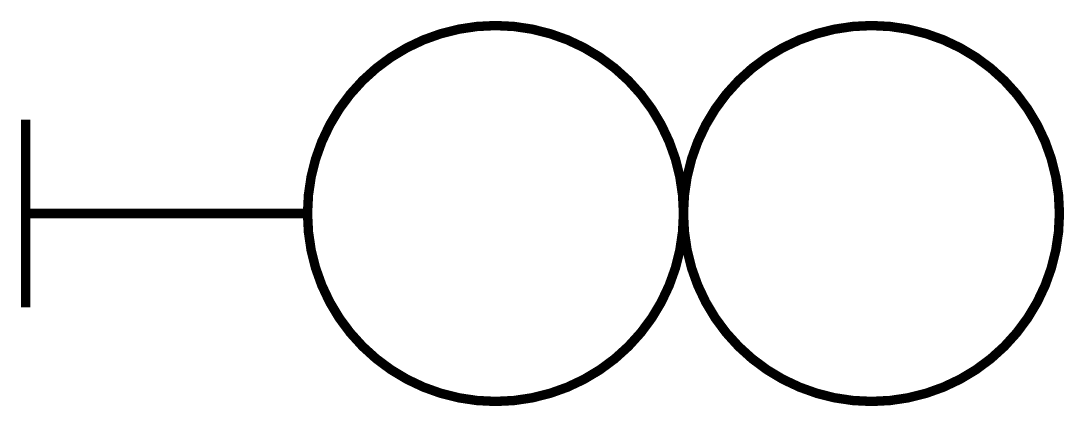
# Model space of a CAD drawing. Extents: x -0.1 to 11.1, y -2 to 2.
import ezdxf

# ---------------------------------------------------------------- set-up
doc = ezdxf.new("R2010")
doc.units = 0
doc.header["$MEASUREMENT"] = 0
doc.layers.get('0').update_dxf_attribs({"linetype": 'CONTINUOUS'})

msp = doc.modelspace()

# ---------------------------------------------------------------- linework, layer by layer
at = {"const_width": 0.1}
for points in [[(3, 0, 1), (7, 0, 1)], [(7, 0, 1), (11, 0, 1)]]:
    msp.add_lwpolyline(points, format="xyb", close=True, dxfattribs=at)
for points in [[(0, -1), (0, 1)], [(0, 0), (3, 0)]]:
    msp.add_lwpolyline(points, dxfattribs=at)

doc.saveas('drawing.dxf')
